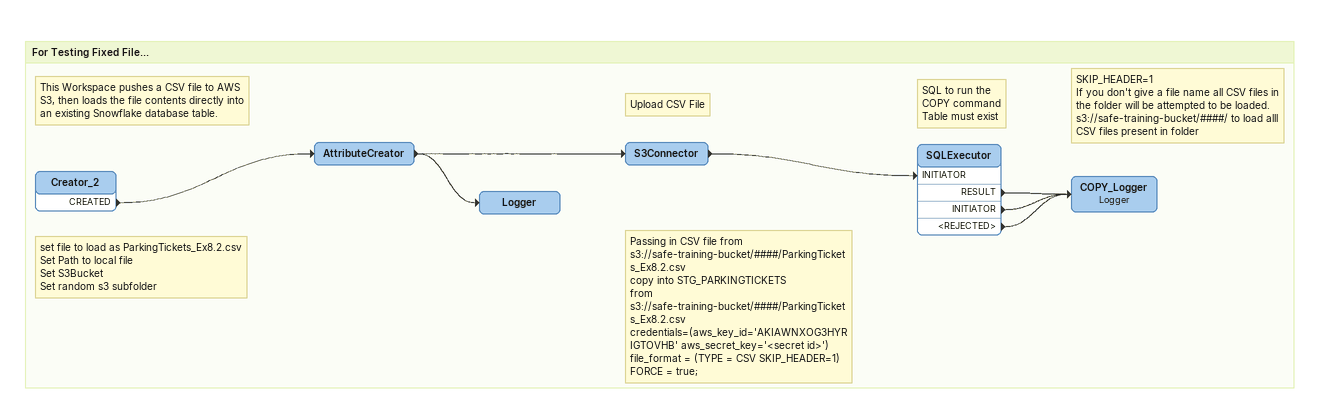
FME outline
Bookmark: For Testing Fixed File...
Note: This Workspace pushes a CSV file to AWS S3, then loads the file contents directly into an existing Snowflake database table.
Creator_2
    CREATED -> AttributeCreator
Note: set file to load as ParkingTickets_Ex8.2.csv / Set Path to local file / Set S3Bucket / Set random s3 subfolder
AttributeCreator
    -> S3Connector
    -> Logger
Note: Upload CSV File
S3Connector
    -> SQLExecutor [INITIATOR]
Note: Passing in CSV file from s3://safe-training-bucket/####/ParkingTickets_Ex8.2.csv / copy into STG_PARKINGTICKETS / from s3://safe-training-bucket/####/ParkingTickets_Ex8.2.csv / credentials=(aws_key_id='AKIAWNXOG3HYRIGTOVHB' aws_secret_key='<secret id>') / file_format = (TYPE = CSV SKIP_HEADER=1) FORCE = true;
Note: SQL to run the / COPY command / Table must exist
Note: SKIP_HEADER=1 / If you don't give a file name all CSV files in the folder will be attempted to be loaded. / s3://safe-training-bucket/####/ to load alll CSV files present in folder
SQLExecutor
    RESULT -> COPY_Logger
    INITIATOR -> COPY_Logger
    <REJECTED> -> COPY_Logger
COPY_Logger: Logger
Logger
